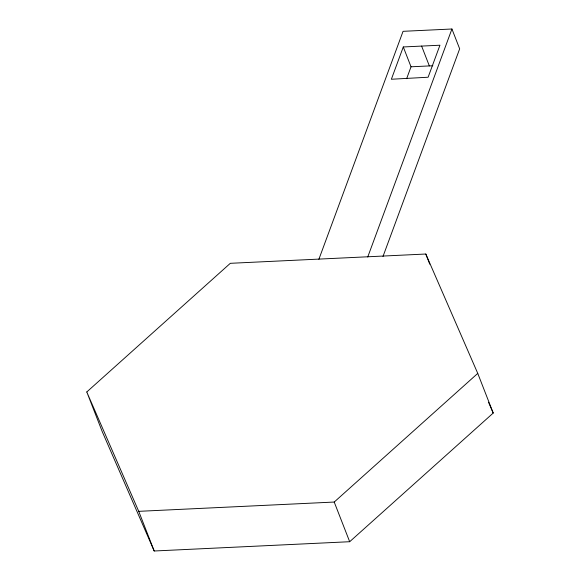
<?xml version="1.0" encoding="UTF-8"?>
<svg xmlns="http://www.w3.org/2000/svg" width="580" height="580" viewBox="0 0 580 580"><rect width="100%" height="100%" fill="white"/><g stroke="black" fill="none" stroke-linecap="round" stroke-linejoin="round"><path stroke-width="0.87" d="M318.869 259.318L403.064 31.32L451.936 29L459.664 48.829L382.981 256.49M403.288 46.958L391.362 79.25L428.12 77.227L439.945 45.218L403.288 46.958L411.024 66.794L406.631 78.692M367.742 256.998L451.936 29M86.782 391.971L230.318 263.313L425.8 254.025L477.753 373.397L493.217 413.054L349.682 541.713L154.2 551L102.247 431.629L86.782 391.971L138.736 511.335L154.2 551M138.736 511.335L334.218 502.048L477.753 373.397M411.024 66.794L432.839 65.757M488.527 402.281L493.217 413.054M421.616 46.088L429.345 65.917M425.8 254.025L429.751 264.154M334.218 502.048L349.682 541.713"/></g></svg>
